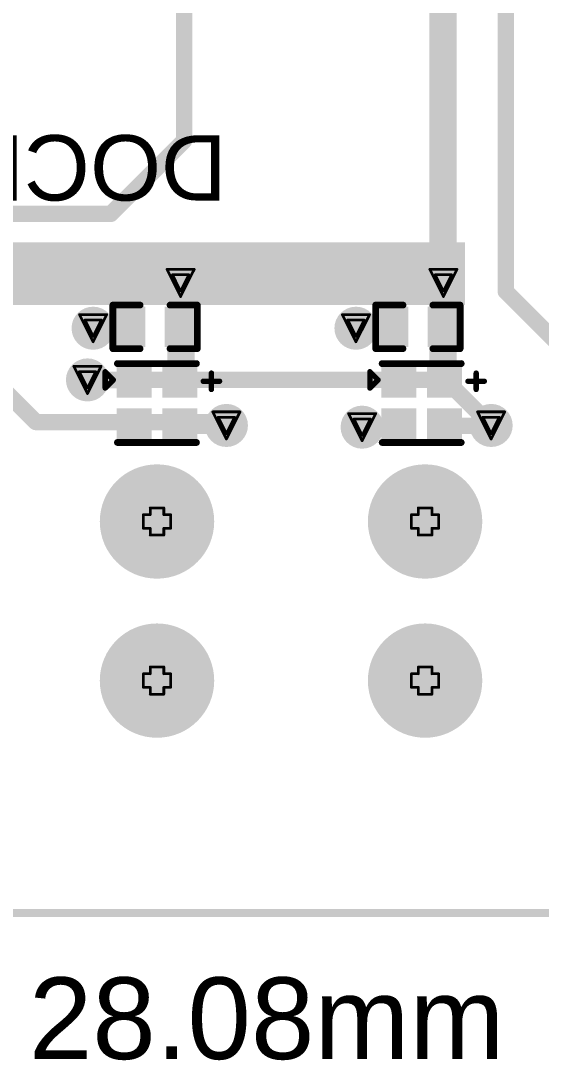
# Model space of a CAD drawing. Header units: inches. Extents: x -3 to 5381, y -57 to 5355.
# Drawn here: x 13.79 to 23.5, y -54.15 to -34.75 of the extents above; entities that cross this region are included whole.
import ezdxf

# ---------------------------------------------------------------- set-up
doc = ezdxf.new("R2010")
doc.units = ezdxf.units.IN
for name, color, linetype in [('Board_Outline', 216, 'Continuous'), ('Bottom Layer', 5, 'Continuous'), ('Bottom Overlay', 54, 'Continuous'), ('Bottom Solder', 6, 'Continuous'), ('Dimension', 6, 'Continuous'), ('Drill Drawing', 1, 'Continuous'), ('Multi-Layer', 9, 'Continuous'), ('Pad Holes', 156, 'Continuous'), ('Top Layer', 1, 'Continuous'), ('Top Overlay', 2, 'Continuous'), ('Top Paste', 8, 'Continuous'), ('Top Solder', 216, 'Continuous'), ('Via Holes', 16, 'Continuous')]:
    doc.layers.add(name, color=color, linetype=linetype)
doc.styles.add('Arial', font='', dxfattribs={"height": 0.2})
doc.styles.get('Arial').set_extended_font_data('Arial')

msp = doc.modelspace()

# ---------------------------------------------------------------- hatches: boundary and pattern name
at = {"layer": 'Bottom Layer'}
msp.add_hatch(color=5, dxfattribs=at).paths.add_polyline_path([(6.477, -40.056), (22.073, -40.056), (22.073, -38.887), (6.477, -38.887)])
h = msp.add_hatch(color=5, dxfattribs=at)
edge = h.paths.add_edge_path()
edge.add_arc((16.77, -39.643), 0.3, 0, 360)
h = msp.add_hatch(color=5, dxfattribs=at)
edge = h.paths.add_edge_path()
edge.add_arc((21.672, -39.643), 0.3, 0, 360)
h = msp.add_hatch(color=5, dxfattribs=at)
edge = h.paths.add_edge_path()
edge.add_arc((15.138, -40.488), 0.3, 0, 360)
h = msp.add_hatch(color=5, dxfattribs=at)
edge = h.paths.add_edge_path()
edge.add_arc((20.041, -40.488), 0.3, 0, 360)
h = msp.add_hatch(color=5, dxfattribs=at)
edge = h.paths.add_edge_path()
edge.add_arc((15.033, -41.453), 0.3, 0, 360)
h = msp.add_hatch(color=5, dxfattribs=at)
edge = h.paths.add_edge_path()
edge.add_arc((17.624, -42.303), 0.3, 0, 360)
h = msp.add_hatch(color=5, dxfattribs=at)
edge = h.paths.add_edge_path()
edge.add_arc((20.156, -42.335), 0.3, 0, 360)
h = msp.add_hatch(color=5, dxfattribs=at)
edge = h.paths.add_edge_path()
edge.add_arc((22.562, -42.303), 0.3, 0, 360)
h = msp.add_hatch(color=5, dxfattribs=at)
edge = h.paths.add_edge_path()
edge.add_arc((16.33, -44.096), 0.965, 0, 360)
h = msp.add_hatch(color=5, dxfattribs=at)
edge = h.paths.add_edge_path()
edge.add_arc((21.33, -44.096), 0.965, 0, 360)
h = msp.add_hatch(color=5, dxfattribs=at)
edge = h.paths.add_edge_path()
edge.add_arc((16.33, -47.066), 0.965, 0, 360)
h = msp.add_hatch(color=5, dxfattribs=at)
edge = h.paths.add_edge_path()
edge.add_arc((21.33, -47.066), 0.965, 0, 360)
at = {"layer": 'Bottom Solder'}
h = msp.add_hatch(color=6, dxfattribs=at)
edge = h.paths.add_edge_path()
edge.add_arc((16.77, -39.643), 0.402, 0, 360)
h = msp.add_hatch(color=6, dxfattribs=at)
edge = h.paths.add_edge_path()
edge.add_arc((21.672, -39.643), 0.402, 0, 360)
h = msp.add_hatch(color=6, dxfattribs=at)
edge = h.paths.add_edge_path()
edge.add_arc((15.138, -40.488), 0.402, 0, 360)
h = msp.add_hatch(color=6, dxfattribs=at)
edge = h.paths.add_edge_path()
edge.add_arc((20.041, -40.488), 0.402, 0, 360)
h = msp.add_hatch(color=6, dxfattribs=at)
edge = h.paths.add_edge_path()
edge.add_arc((15.033, -41.453), 0.402, 0, 360)
h = msp.add_hatch(color=6, dxfattribs=at)
edge = h.paths.add_edge_path()
edge.add_arc((17.624, -42.303), 0.402, 0, 360)
h = msp.add_hatch(color=6, dxfattribs=at)
edge = h.paths.add_edge_path()
edge.add_arc((22.562, -42.303), 0.402, 0, 360)
h = msp.add_hatch(color=6, dxfattribs=at)
edge = h.paths.add_edge_path()
edge.add_arc((20.156, -42.335), 0.402, 0, 360)
h = msp.add_hatch(color=6, dxfattribs=at)
edge = h.paths.add_edge_path()
edge.add_arc((16.33, -44.096), 1.067, 0, 360)
h = msp.add_hatch(color=6, dxfattribs=at)
edge = h.paths.add_edge_path()
edge.add_arc((21.33, -44.096), 1.067, 0, 360)
h = msp.add_hatch(color=6, dxfattribs=at)
edge = h.paths.add_edge_path()
edge.add_arc((16.33, -47.066), 1.067, 0, 360)
h = msp.add_hatch(color=6, dxfattribs=at)
edge = h.paths.add_edge_path()
edge.add_arc((21.33, -47.066), 1.067, 0, 360)
at = {"layer": 'Multi-Layer'}
h = msp.add_hatch(color=9, dxfattribs=at)
edge = h.paths.add_edge_path()
edge.add_arc((16.33, -44.096), 0.965, 0, 360)
h = msp.add_hatch(color=9, dxfattribs=at)
edge = h.paths.add_edge_path()
edge.add_arc((21.33, -44.096), 0.965, 0, 360)
h = msp.add_hatch(color=9, dxfattribs=at)
edge = h.paths.add_edge_path()
edge.add_arc((16.33, -47.066), 0.965, 0, 360)
h = msp.add_hatch(color=9, dxfattribs=at)
edge = h.paths.add_edge_path()
edge.add_arc((21.33, -47.066), 0.965, 0, 360)
at = {"layer": 'Pad Holes'}
h = msp.add_hatch(color=7, dxfattribs=at)
edge = h.paths.add_edge_path()
edge.add_arc((16.33, -44.096), 0.965, 0, 360)
h = msp.add_hatch(color=7, dxfattribs=at)
edge = h.paths.add_edge_path()
edge.add_arc((21.33, -44.096), 0.965, 0, 360)
h = msp.add_hatch(color=7, dxfattribs=at)
edge = h.paths.add_edge_path()
edge.add_arc((16.33, -47.066), 0.965, 0, 360)
h = msp.add_hatch(color=7, dxfattribs=at)
edge = h.paths.add_edge_path()
edge.add_arc((21.33, -47.066), 0.965, 0, 360)
at = {"layer": 'Top Layer'}
h = msp.add_hatch(color=1, dxfattribs=at)
edge = h.paths.add_edge_path()
edge.add_arc((16.77, -39.643), 0.3, 0, 360)
h = msp.add_hatch(color=1, dxfattribs=at)
edge = h.paths.add_edge_path()
edge.add_arc((21.672, -39.643), 0.3, 0, 360)
for points in [[(16.523, -41.681), (17.031, -41.681), (17.031, -39.497), (16.523, -39.497)], [(16.053, -40.145), (16.053, -40.78), (15.596, -40.78), (15.596, -40.145)], [(16.993, -40.145), (16.993, -40.78), (16.535, -40.78), (16.535, -40.145)], [(20.955, -40.145), (20.955, -40.78), (20.498, -40.78), (20.498, -40.145)], [(21.895, -40.145), (21.895, -40.78), (21.438, -40.78), (21.438, -40.145)], [(15.678, -41.235), (16.128, -41.235), (16.128, -41.685), (15.678, -41.685)], [(16.528, -41.235), (16.978, -41.235), (16.978, -41.685), (16.528, -41.685)], [(20.617, -41.235), (21.067, -41.235), (21.067, -41.685), (20.617, -41.685)], [(21.412, -41.758), (21.92, -41.758), (21.92, -41.25), (21.412, -41.25)], [(21.467, -41.235), (21.917, -41.235), (21.917, -41.685), (21.467, -41.685)], [(16.128, -42.085), (16.128, -42.535), (15.678, -42.535), (15.678, -42.085)], [(16.978, -42.085), (16.978, -42.535), (16.528, -42.535), (16.528, -42.085)], [(21.067, -42.085), (21.067, -42.535), (20.617, -42.535), (20.617, -42.085)], [(21.917, -42.085), (21.917, -42.535), (21.467, -42.535), (21.467, -42.085)]]:
    msp.add_hatch(color=1, dxfattribs=at).paths.add_polyline_path(points)
h = msp.add_hatch(color=1, dxfattribs=at)
edge = h.paths.add_edge_path()
edge.add_arc((15.138, -40.488), 0.3, 0, 360)
h = msp.add_hatch(color=1, dxfattribs=at)
edge = h.paths.add_edge_path()
edge.add_arc((20.041, -40.488), 0.3, 0, 360)
h = msp.add_hatch(color=1, dxfattribs=at)
edge = h.paths.add_edge_path()
edge.add_arc((15.033, -41.453), 0.3, 0, 360)
h = msp.add_hatch(color=1, dxfattribs=at)
edge = h.paths.add_edge_path()
edge.add_arc((17.624, -42.303), 0.3, 0, 360)
h = msp.add_hatch(color=1, dxfattribs=at)
edge = h.paths.add_edge_path()
edge.add_arc((20.156, -42.335), 0.3, 0, 360)
h = msp.add_hatch(color=1, dxfattribs=at)
edge = h.paths.add_edge_path()
edge.add_arc((22.562, -42.303), 0.3, 0, 360)
h = msp.add_hatch(color=1, dxfattribs=at)
edge = h.paths.add_edge_path()
edge.add_arc((16.33, -44.096), 0.965, 0, 360)
h = msp.add_hatch(color=1, dxfattribs=at)
edge = h.paths.add_edge_path()
edge.add_arc((21.33, -44.096), 0.965, 0, 360)
h = msp.add_hatch(color=1, dxfattribs=at)
edge = h.paths.add_edge_path()
edge.add_arc((16.33, -47.066), 0.965, 0, 360)
h = msp.add_hatch(color=1, dxfattribs=at)
edge = h.paths.add_edge_path()
edge.add_arc((21.33, -47.066), 0.965, 0, 360)
at = {"layer": 'Top Paste'}
for points in [[(16.053, -40.145), (16.053, -40.78), (15.596, -40.78), (15.596, -40.145)], [(16.993, -40.145), (16.993, -40.78), (16.535, -40.78), (16.535, -40.145)], [(20.955, -40.145), (20.955, -40.78), (20.498, -40.78), (20.498, -40.145)], [(21.895, -40.145), (21.895, -40.78), (21.438, -40.78), (21.438, -40.145)], [(15.678, -41.235), (16.128, -41.235), (16.128, -41.685), (15.678, -41.685)], [(16.528, -41.235), (16.978, -41.235), (16.978, -41.685), (16.528, -41.685)], [(20.617, -41.235), (21.067, -41.235), (21.067, -41.685), (20.617, -41.685)], [(21.467, -41.235), (21.917, -41.235), (21.917, -41.685), (21.467, -41.685)], [(16.128, -42.085), (16.128, -42.535), (15.678, -42.535), (15.678, -42.085)], [(16.978, -42.085), (16.978, -42.535), (16.528, -42.535), (16.528, -42.085)], [(21.067, -42.085), (21.067, -42.535), (20.617, -42.535), (20.617, -42.085)], [(21.917, -42.085), (21.917, -42.535), (21.467, -42.535), (21.467, -42.085)]]:
    msp.add_hatch(color=8, dxfattribs=at).paths.add_polyline_path(points)
at = {"layer": 'Top Solder'}
h = msp.add_hatch(color=216, dxfattribs=at)
edge = h.paths.add_edge_path()
edge.add_arc((16.77, -39.643), 0.402, 0, 360)
h = msp.add_hatch(color=216, dxfattribs=at)
edge = h.paths.add_edge_path()
edge.add_arc((21.672, -39.643), 0.402, 0, 360)
h = msp.add_hatch(color=216, dxfattribs=at)
edge = h.paths.add_edge_path()
edge.add_arc((15.138, -40.488), 0.402, 0, 360)
for points in [[(16.113, -40.085), (16.113, -40.84), (15.536, -40.84), (15.536, -40.085)], [(17.053, -40.085), (17.053, -40.84), (16.475, -40.84), (16.475, -40.085)], [(21.015, -40.085), (21.015, -40.84), (20.438, -40.84), (20.438, -40.085)], [(21.955, -40.085), (21.955, -40.84), (21.378, -40.84), (21.378, -40.085)], [(15.577, -41.133), (16.23, -41.133), (16.23, -41.786), (15.577, -41.786)], [(16.427, -41.133), (17.08, -41.133), (17.08, -41.786), (16.427, -41.786)], [(20.515, -41.133), (21.168, -41.133), (21.168, -41.786), (20.515, -41.786)], [(21.365, -41.133), (22.018, -41.133), (22.018, -41.786), (21.365, -41.786)], [(16.23, -41.983), (16.23, -42.636), (15.577, -42.636), (15.577, -41.983)], [(17.08, -41.983), (17.08, -42.636), (16.427, -42.636), (16.427, -41.983)], [(21.168, -41.983), (21.168, -42.636), (20.515, -42.636), (20.515, -41.983)], [(22.018, -41.983), (22.018, -42.636), (21.365, -42.636), (21.365, -41.983)]]:
    msp.add_hatch(color=216, dxfattribs=at).paths.add_polyline_path(points)
h = msp.add_hatch(color=216, dxfattribs=at)
edge = h.paths.add_edge_path()
edge.add_arc((20.041, -40.488), 0.402, 0, 360)
h = msp.add_hatch(color=216, dxfattribs=at)
edge = h.paths.add_edge_path()
edge.add_arc((15.033, -41.453), 0.402, 0, 360)
h = msp.add_hatch(color=216, dxfattribs=at)
edge = h.paths.add_edge_path()
edge.add_arc((17.624, -42.303), 0.402, 0, 360)
h = msp.add_hatch(color=216, dxfattribs=at)
edge = h.paths.add_edge_path()
edge.add_arc((22.562, -42.303), 0.402, 0, 360)
h = msp.add_hatch(color=216, dxfattribs=at)
edge = h.paths.add_edge_path()
edge.add_arc((20.156, -42.335), 0.402, 0, 360)
h = msp.add_hatch(color=216, dxfattribs=at)
edge = h.paths.add_edge_path()
edge.add_arc((16.33, -44.096), 1.067, 0, 360)
h = msp.add_hatch(color=216, dxfattribs=at)
edge = h.paths.add_edge_path()
edge.add_arc((21.33, -44.096), 1.067, 0, 360)
h = msp.add_hatch(color=216, dxfattribs=at)
edge = h.paths.add_edge_path()
edge.add_arc((16.33, -47.066), 1.067, 0, 360)
h = msp.add_hatch(color=216, dxfattribs=at)
edge = h.paths.add_edge_path()
edge.add_arc((21.33, -47.066), 1.067, 0, 360)
at = {"layer": 'Via Holes'}
h = msp.add_hatch(color=7, dxfattribs=at)
edge = h.paths.add_edge_path()
edge.add_arc((16.77, -39.643), 0.15, 0, 360)
h = msp.add_hatch(color=7, dxfattribs=at)
edge = h.paths.add_edge_path()
edge.add_arc((21.672, -39.643), 0.15, 0, 360)
h = msp.add_hatch(color=7, dxfattribs=at)
edge = h.paths.add_edge_path()
edge.add_arc((15.138, -40.488), 0.15, 0, 360)
h = msp.add_hatch(color=7, dxfattribs=at)
edge = h.paths.add_edge_path()
edge.add_arc((20.041, -40.488), 0.15, 0, 360)
h = msp.add_hatch(color=7, dxfattribs=at)
edge = h.paths.add_edge_path()
edge.add_arc((15.033, -41.453), 0.15, 0, 360)
h = msp.add_hatch(color=7, dxfattribs=at)
edge = h.paths.add_edge_path()
edge.add_arc((17.624, -42.303), 0.15, 0, 360)
h = msp.add_hatch(color=7, dxfattribs=at)
edge = h.paths.add_edge_path()
edge.add_arc((20.156, -42.335), 0.15, 0, 360)
h = msp.add_hatch(color=7, dxfattribs=at)
edge = h.paths.add_edge_path()
edge.add_arc((22.562, -42.303), 0.15, 0, 360)

# ---------------------------------------------------------------- linework, layer by layer
at = {"layer": 'Board_Outline', "const_width": 0.152}
msp.add_lwpolyline([(7.307, -51.406), (31.354, -51.406)], dxfattribs=at)
at = {"layer": 'Bottom Layer', "const_width": 0.305}
for points in [[(13.284, -41.453), (14.072, -42.24)], [(15.033, -41.453), (21.712, -41.453)], [(21.712, -41.453), (22.562, -42.303)], [(14.072, -42.24), (17.561, -42.24)], [(17.561, -42.24), (17.624, -42.303)]]:
    msp.add_lwpolyline(points, dxfattribs=at)
at = {"layer": 'Bottom Layer', "const_width": 0.152}
for points in [[(14.957, -41.453, 1), (15.109, -41.453, 1)], [(21.636, -41.453, 1), (21.788, -41.453, 1)], [(21.636, -41.453, 1), (21.788, -41.453, 1)], [(13.995, -42.24, 1), (14.148, -42.24, 1)], [(13.995, -42.24, 1), (14.148, -42.24, 1)], [(17.485, -42.24, 1), (17.637, -42.24, 1)], [(17.485, -42.24, 1), (17.637, -42.24, 1)], [(17.547, -42.303, 1), (17.7, -42.303, 1)], [(22.486, -42.303, 1), (22.638, -42.303, 1)]]:
    msp.add_lwpolyline(points, format="xyb", close=True, dxfattribs=at)
at = {"layer": 'Drill Drawing', "const_width": 0.0508}
for points in [[(16.516, -39.389), (17.024, -39.389)], [(16.516, -39.389), (16.77, -39.897)], [(16.77, -39.897), (17.024, -39.389)], [(21.418, -39.389), (21.926, -39.389)], [(21.418, -39.389), (21.672, -39.897)], [(21.672, -39.897), (21.926, -39.389)], [(16.618, -39.49), (16.922, -39.49)], [(16.618, -39.49), (16.77, -39.795)], [(16.77, -39.795), (16.922, -39.49)], [(21.52, -39.49), (21.825, -39.49)], [(21.52, -39.49), (21.672, -39.795)], [(21.672, -39.795), (21.825, -39.49)], [(14.884, -40.234), (15.392, -40.234)], [(14.884, -40.234), (15.138, -40.742)], [(14.986, -40.335), (15.291, -40.335)], [(14.986, -40.335), (15.138, -40.64)], [(15.138, -40.742), (15.392, -40.234)], [(15.138, -40.64), (15.291, -40.335)], [(19.787, -40.234), (20.295, -40.234)], [(19.787, -40.234), (20.041, -40.742)], [(19.888, -40.335), (20.193, -40.335)], [(19.888, -40.335), (20.041, -40.64)], [(20.041, -40.742), (20.295, -40.234)], [(20.041, -40.64), (20.193, -40.335)], [(14.779, -41.199), (15.287, -41.199)], [(14.779, -41.199), (15.033, -41.707)], [(14.88, -41.3), (15.185, -41.3)], [(14.88, -41.3), (15.033, -41.605)], [(15.033, -41.707), (15.287, -41.199)], [(15.033, -41.605), (15.185, -41.3)], [(17.37, -42.049), (17.878, -42.049)], [(17.37, -42.049), (17.624, -42.557)], [(17.624, -42.557), (17.878, -42.049)], [(19.902, -42.081), (20.41, -42.081)], [(19.902, -42.081), (20.156, -42.589)], [(20.156, -42.589), (20.41, -42.081)], [(22.308, -42.049), (22.816, -42.049)], [(22.308, -42.049), (22.562, -42.557)], [(22.562, -42.557), (22.816, -42.049)], [(17.471, -42.15), (17.776, -42.15)], [(17.471, -42.15), (17.624, -42.455)], [(17.624, -42.455), (17.776, -42.15)], [(20.003, -42.183), (20.308, -42.183)], [(20.003, -42.183), (20.156, -42.487)], [(20.156, -42.487), (20.308, -42.183)], [(22.41, -42.15), (22.714, -42.15)], [(22.41, -42.15), (22.562, -42.455)], [(22.562, -42.455), (22.714, -42.15)], [(16.203, -43.969), (16.203, -43.842)], [(16.203, -43.842), (16.457, -43.842)], [(16.457, -43.969), (16.457, -43.842)], [(21.203, -43.969), (21.203, -43.842)], [(21.203, -43.842), (21.457, -43.842)], [(21.457, -43.969), (21.457, -43.842)], [(16.076, -44.223), (16.076, -43.969)], [(16.076, -43.969), (16.203, -43.969)], [(16.457, -43.969), (16.584, -43.969)], [(16.584, -44.223), (16.584, -43.969)], [(21.076, -44.223), (21.076, -43.969)], [(21.076, -43.969), (21.203, -43.969)], [(21.457, -43.969), (21.584, -43.969)], [(21.584, -44.223), (21.584, -43.969)], [(16.076, -44.223), (16.203, -44.223)], [(16.203, -44.35), (16.203, -44.223)], [(16.457, -44.223), (16.584, -44.223)], [(16.457, -44.35), (16.457, -44.223)], [(21.076, -44.223), (21.203, -44.223)], [(21.203, -44.35), (21.203, -44.223)], [(21.457, -44.223), (21.584, -44.223)], [(21.457, -44.35), (21.457, -44.223)], [(16.203, -44.35), (16.457, -44.35)], [(21.203, -44.35), (21.457, -44.35)], [(16.076, -47.193), (16.076, -46.939)], [(16.076, -46.939), (16.203, -46.939)], [(16.203, -46.939), (16.203, -46.812)], [(16.203, -46.812), (16.457, -46.812)], [(16.457, -46.939), (16.457, -46.812)], [(16.457, -46.939), (16.584, -46.939)], [(16.584, -47.193), (16.584, -46.939)], [(21.076, -47.193), (21.076, -46.939)], [(21.076, -46.939), (21.203, -46.939)], [(21.203, -46.939), (21.203, -46.812)], [(21.203, -46.812), (21.457, -46.812)], [(21.457, -46.939), (21.457, -46.812)], [(21.457, -46.939), (21.584, -46.939)], [(21.584, -47.193), (21.584, -46.939)], [(16.076, -47.193), (16.203, -47.193)], [(16.203, -47.32), (16.203, -47.193)], [(16.203, -47.32), (16.457, -47.32)], [(16.457, -47.193), (16.584, -47.193)], [(16.457, -47.32), (16.457, -47.193)], [(21.076, -47.193), (21.203, -47.193)], [(21.203, -47.32), (21.203, -47.193)], [(21.203, -47.32), (21.457, -47.32)], [(21.457, -47.193), (21.584, -47.193)], [(21.457, -47.32), (21.457, -47.193)]]:
    msp.add_lwpolyline(points, dxfattribs=at)
at = {"layer": 'Drill Drawing', "const_width": 0.0254}
for points in [[(16.503, -39.389, 1), (16.529, -39.389, 1)], [(16.503, -39.389, 1), (16.529, -39.389, 1)], [(17.011, -39.389, 1), (17.037, -39.389, 1)], [(17.011, -39.389, 1), (17.037, -39.389, 1)], [(21.405, -39.389, 1), (21.431, -39.389, 1)], [(21.405, -39.389, 1), (21.431, -39.389, 1)], [(21.913, -39.389, 1), (21.939, -39.389, 1)], [(21.913, -39.389, 1), (21.939, -39.389, 1)], [(16.605, -39.49, 1), (16.63, -39.49, 1)], [(16.605, -39.49, 1), (16.63, -39.49, 1)], [(16.91, -39.49, 1), (16.935, -39.49, 1)], [(16.91, -39.49, 1), (16.935, -39.49, 1)], [(21.507, -39.49, 1), (21.532, -39.49, 1)], [(21.507, -39.49, 1), (21.532, -39.49, 1)], [(21.812, -39.49, 1), (21.837, -39.49, 1)], [(21.812, -39.49, 1), (21.837, -39.49, 1)], [(16.757, -39.795, 1), (16.783, -39.795, 1)], [(16.757, -39.795, 1), (16.783, -39.795, 1)], [(21.659, -39.795, 1), (21.685, -39.795, 1)], [(21.659, -39.795, 1), (21.685, -39.795, 1)], [(16.757, -39.897, 1), (16.783, -39.897, 1)], [(16.757, -39.897, 1), (16.783, -39.897, 1)], [(21.659, -39.897, 1), (21.685, -39.897, 1)], [(21.659, -39.897, 1), (21.685, -39.897, 1)], [(14.872, -40.234, 1), (14.897, -40.234, 1)], [(14.872, -40.234, 1), (14.897, -40.234, 1)], [(14.973, -40.335, 1), (14.999, -40.335, 1)], [(14.973, -40.335, 1), (14.999, -40.335, 1)], [(15.278, -40.335, 1), (15.303, -40.335, 1)], [(15.278, -40.335, 1), (15.303, -40.335, 1)], [(15.38, -40.234, 1), (15.405, -40.234, 1)], [(15.38, -40.234, 1), (15.405, -40.234, 1)], [(19.774, -40.234, 1), (19.799, -40.234, 1)], [(19.774, -40.234, 1), (19.799, -40.234, 1)], [(19.875, -40.335, 1), (19.901, -40.335, 1)], [(19.875, -40.335, 1), (19.901, -40.335, 1)], [(20.18, -40.335, 1), (20.206, -40.335, 1)], [(20.18, -40.335, 1), (20.206, -40.335, 1)], [(20.282, -40.234, 1), (20.307, -40.234, 1)], [(20.282, -40.234, 1), (20.307, -40.234, 1)], [(15.126, -40.64, 1), (15.151, -40.64, 1)], [(15.126, -40.64, 1), (15.151, -40.64, 1)], [(15.126, -40.742, 1), (15.151, -40.742, 1)], [(15.126, -40.742, 1), (15.151, -40.742, 1)], [(20.028, -40.64, 1), (20.053, -40.64, 1)], [(20.028, -40.64, 1), (20.053, -40.64, 1)], [(20.028, -40.742, 1), (20.053, -40.742, 1)], [(20.028, -40.742, 1), (20.053, -40.742, 1)], [(14.766, -41.199, 1), (14.792, -41.199, 1)], [(14.766, -41.199, 1), (14.792, -41.199, 1)], [(14.868, -41.3, 1), (14.893, -41.3, 1)], [(14.868, -41.3, 1), (14.893, -41.3, 1)], [(15.173, -41.3, 1), (15.198, -41.3, 1)], [(15.173, -41.3, 1), (15.198, -41.3, 1)], [(15.274, -41.199, 1), (15.3, -41.199, 1)], [(15.274, -41.199, 1), (15.3, -41.199, 1)], [(15.02, -41.605, 1), (15.046, -41.605, 1)], [(15.02, -41.605, 1), (15.046, -41.605, 1)], [(15.02, -41.707, 1), (15.046, -41.707, 1)], [(15.02, -41.707, 1), (15.046, -41.707, 1)], [(17.357, -42.049, 1), (17.382, -42.049, 1)], [(17.357, -42.049, 1), (17.382, -42.049, 1)], [(17.865, -42.049, 1), (17.89, -42.049, 1)], [(17.865, -42.049, 1), (17.89, -42.049, 1)], [(19.889, -42.081, 1), (19.914, -42.081, 1)], [(19.889, -42.081, 1), (19.914, -42.081, 1)], [(20.397, -42.081, 1), (20.422, -42.081, 1)], [(20.397, -42.081, 1), (20.422, -42.081, 1)], [(22.295, -42.049, 1), (22.321, -42.049, 1)], [(22.295, -42.049, 1), (22.321, -42.049, 1)], [(22.803, -42.049, 1), (22.829, -42.049, 1)], [(22.803, -42.049, 1), (22.829, -42.049, 1)], [(17.459, -42.15, 1), (17.484, -42.15, 1)], [(17.459, -42.15, 1), (17.484, -42.15, 1)], [(17.763, -42.15, 1), (17.789, -42.15, 1)], [(17.763, -42.15, 1), (17.789, -42.15, 1)], [(19.991, -42.183, 1), (20.016, -42.183, 1)], [(19.991, -42.183, 1), (20.016, -42.183, 1)], [(20.295, -42.183, 1), (20.321, -42.183, 1)], [(20.295, -42.183, 1), (20.321, -42.183, 1)], [(22.397, -42.15, 1), (22.422, -42.15, 1)], [(22.397, -42.15, 1), (22.422, -42.15, 1)], [(22.702, -42.15, 1), (22.727, -42.15, 1)], [(22.702, -42.15, 1), (22.727, -42.15, 1)], [(17.611, -42.455, 1), (17.636, -42.455, 1)], [(17.611, -42.455, 1), (17.636, -42.455, 1)], [(20.143, -42.487, 1), (20.168, -42.487, 1)], [(20.143, -42.487, 1), (20.168, -42.487, 1)], [(22.549, -42.455, 1), (22.575, -42.455, 1)], [(22.549, -42.455, 1), (22.575, -42.455, 1)], [(17.611, -42.557, 1), (17.636, -42.557, 1)], [(17.611, -42.557, 1), (17.636, -42.557, 1)], [(20.143, -42.589, 1), (20.168, -42.589, 1)], [(20.143, -42.589, 1), (20.168, -42.589, 1)], [(22.549, -42.557, 1), (22.575, -42.557, 1)], [(22.549, -42.557, 1), (22.575, -42.557, 1)], [(16.19, -43.842, 1), (16.216, -43.842, 1)], [(16.19, -43.842, 1), (16.216, -43.842, 1)], [(16.444, -43.842, 1), (16.47, -43.842, 1)], [(16.444, -43.842, 1), (16.47, -43.842, 1)], [(21.19, -43.842, 1), (21.216, -43.842, 1)], [(21.19, -43.842, 1), (21.216, -43.842, 1)], [(21.444, -43.842, 1), (21.47, -43.842, 1)], [(21.444, -43.842, 1), (21.47, -43.842, 1)], [(16.063, -43.969, 1), (16.089, -43.969, 1)], [(16.063, -43.969, 1), (16.089, -43.969, 1)], [(16.19, -43.969, 1), (16.216, -43.969, 1)], [(16.19, -43.969, 1), (16.216, -43.969, 1)], [(16.444, -43.969, 1), (16.47, -43.969, 1)], [(16.444, -43.969, 1), (16.47, -43.969, 1)], [(16.571, -43.969, 1), (16.597, -43.969, 1)], [(16.571, -43.969, 1), (16.597, -43.969, 1)], [(21.063, -43.969, 1), (21.089, -43.969, 1)], [(21.063, -43.969, 1), (21.089, -43.969, 1)], [(21.19, -43.969, 1), (21.216, -43.969, 1)], [(21.19, -43.969, 1), (21.216, -43.969, 1)], [(21.444, -43.969, 1), (21.47, -43.969, 1)], [(21.444, -43.969, 1), (21.47, -43.969, 1)], [(21.571, -43.969, 1), (21.597, -43.969, 1)], [(21.571, -43.969, 1), (21.597, -43.969, 1)], [(16.063, -44.223, 1), (16.089, -44.223, 1)], [(16.063, -44.223, 1), (16.089, -44.223, 1)], [(16.19, -44.223, 1), (16.216, -44.223, 1)], [(16.19, -44.223, 1), (16.216, -44.223, 1)], [(16.444, -44.223, 1), (16.47, -44.223, 1)], [(16.444, -44.223, 1), (16.47, -44.223, 1)], [(16.571, -44.223, 1), (16.597, -44.223, 1)], [(16.571, -44.223, 1), (16.597, -44.223, 1)], [(21.063, -44.223, 1), (21.089, -44.223, 1)], [(21.063, -44.223, 1), (21.089, -44.223, 1)], [(21.19, -44.223, 1), (21.216, -44.223, 1)], [(21.19, -44.223, 1), (21.216, -44.223, 1)], [(21.444, -44.223, 1), (21.47, -44.223, 1)], [(21.444, -44.223, 1), (21.47, -44.223, 1)], [(21.571, -44.223, 1), (21.597, -44.223, 1)], [(21.571, -44.223, 1), (21.597, -44.223, 1)], [(16.19, -44.35, 1), (16.216, -44.35, 1)], [(16.19, -44.35, 1), (16.216, -44.35, 1)], [(16.444, -44.35, 1), (16.47, -44.35, 1)], [(16.444, -44.35, 1), (16.47, -44.35, 1)], [(21.19, -44.35, 1), (21.216, -44.35, 1)], [(21.19, -44.35, 1), (21.216, -44.35, 1)], [(21.444, -44.35, 1), (21.47, -44.35, 1)], [(21.444, -44.35, 1), (21.47, -44.35, 1)], [(16.063, -46.939, 1), (16.089, -46.939, 1)], [(16.063, -46.939, 1), (16.089, -46.939, 1)], [(16.19, -46.812, 1), (16.216, -46.812, 1)], [(16.19, -46.812, 1), (16.216, -46.812, 1)], [(16.19, -46.939, 1), (16.216, -46.939, 1)], [(16.19, -46.939, 1), (16.216, -46.939, 1)], [(16.444, -46.812, 1), (16.47, -46.812, 1)], [(16.444, -46.812, 1), (16.47, -46.812, 1)], [(16.444, -46.939, 1), (16.47, -46.939, 1)], [(16.444, -46.939, 1), (16.47, -46.939, 1)], [(16.571, -46.939, 1), (16.597, -46.939, 1)], [(16.571, -46.939, 1), (16.597, -46.939, 1)], [(21.063, -46.939, 1), (21.089, -46.939, 1)], [(21.063, -46.939, 1), (21.089, -46.939, 1)], [(21.19, -46.812, 1), (21.216, -46.812, 1)], [(21.19, -46.812, 1), (21.216, -46.812, 1)], [(21.19, -46.939, 1), (21.216, -46.939, 1)], [(21.19, -46.939, 1), (21.216, -46.939, 1)], [(21.444, -46.812, 1), (21.47, -46.812, 1)], [(21.444, -46.812, 1), (21.47, -46.812, 1)], [(21.444, -46.939, 1), (21.47, -46.939, 1)], [(21.444, -46.939, 1), (21.47, -46.939, 1)], [(21.571, -46.939, 1), (21.597, -46.939, 1)], [(21.571, -46.939, 1), (21.597, -46.939, 1)], [(16.063, -47.193, 1), (16.089, -47.193, 1)], [(16.063, -47.193, 1), (16.089, -47.193, 1)], [(16.19, -47.193, 1), (16.216, -47.193, 1)], [(16.19, -47.193, 1), (16.216, -47.193, 1)], [(16.19, -47.32, 1), (16.216, -47.32, 1)], [(16.19, -47.32, 1), (16.216, -47.32, 1)], [(16.444, -47.193, 1), (16.47, -47.193, 1)], [(16.444, -47.193, 1), (16.47, -47.193, 1)], [(16.444, -47.32, 1), (16.47, -47.32, 1)], [(16.444, -47.32, 1), (16.47, -47.32, 1)], [(16.571, -47.193, 1), (16.597, -47.193, 1)], [(16.571, -47.193, 1), (16.597, -47.193, 1)], [(21.063, -47.193, 1), (21.089, -47.193, 1)], [(21.063, -47.193, 1), (21.089, -47.193, 1)], [(21.19, -47.193, 1), (21.216, -47.193, 1)], [(21.19, -47.193, 1), (21.216, -47.193, 1)], [(21.19, -47.32, 1), (21.216, -47.32, 1)], [(21.19, -47.32, 1), (21.216, -47.32, 1)], [(21.444, -47.193, 1), (21.47, -47.193, 1)], [(21.444, -47.193, 1), (21.47, -47.193, 1)], [(21.444, -47.32, 1), (21.47, -47.32, 1)], [(21.444, -47.32, 1), (21.47, -47.32, 1)], [(21.571, -47.193, 1), (21.597, -47.193, 1)], [(21.571, -47.193, 1), (21.597, -47.193, 1)]]:
    msp.add_lwpolyline(points, format="xyb", close=True, dxfattribs=at)
at = {"layer": 'Top Layer'}
for points, const_width in [([(16.837, -35.005), (16.837, -15.883)], 0.305), ([(22.835, -39.802), (22.835, -24.663)], 0.305), ([(21.666, -40.462), (21.666, -25.044)], 0.508), ([(16.837, -36.986), (16.837, -35.005)], 0.305), ([(15.469, -38.354), (16.837, -36.986)], 0.305), ([(9.728, -38.354), (15.469, -38.354)], 0.305), ([(22.835, -39.802), (28.989, -45.956)], 0.305), ([(21.666, -41.46), (21.666, -40.462)], 0.508), ([(15.04, -41.46), (15.903, -41.46)], 0.305), ([(16.753, -42.31), (17.617, -42.31)], 0.305), ([(21.692, -42.31), (22.555, -42.31)], 0.305)]:
    msp.add_lwpolyline(points, dxfattribs=dict(at, const_width=const_width))
for points, const_width in [([(16.761, -35.005, 1), (16.913, -35.005, 1)], 0.152), ([(16.761, -35.005, 1), (16.913, -35.005, 1)], 0.152), ([(16.761, -36.986, 1), (16.913, -36.986, 1)], 0.152), ([(16.761, -36.986, 1), (16.913, -36.986, 1)], 0.152), ([(15.392, -38.354, 1), (15.545, -38.354, 1)], 0.152), ([(15.392, -38.354, 1), (15.545, -38.354, 1)], 0.152), ([(22.758, -39.802, 1), (22.911, -39.802, 1)], 0.152), ([(22.758, -39.802, 1), (22.911, -39.802, 1)], 0.152), ([(21.539, -40.462, 1), (21.793, -40.462, 1)], 0.254), ([(21.539, -40.462, 1), (21.793, -40.462, 1)], 0.254), ([(14.963, -41.46, 1), (15.116, -41.46, 1)], 0.152), ([(15.827, -41.46, 1), (15.979, -41.46, 1)], 0.152), ([(21.539, -41.46, 1), (21.793, -41.46, 1)], 0.254), ([(16.677, -42.31, 1), (16.829, -42.31, 1)], 0.152), ([(17.541, -42.31, 1), (17.693, -42.31, 1)], 0.152), ([(21.615, -42.31, 1), (21.768, -42.31, 1)], 0.152), ([(22.479, -42.31, 1), (22.631, -42.31, 1)], 0.152)]:
    msp.add_lwpolyline(points, format="xyb", close=True, dxfattribs=dict(at, const_width=const_width))
at = {"layer": 'Top Overlay'}
for points, const_width in [([(15.507, -40.869), (15.507, -40.056)], 0.127), ([(15.507, -40.056), (16.015, -40.056)], 0.127), ([(16.573, -40.056), (17.081, -40.056)], 0.127), ([(17.081, -40.869), (17.081, -40.056)], 0.127), ([(20.409, -40.869), (20.409, -40.056)], 0.127), ([(20.409, -40.056), (20.917, -40.056)], 0.127), ([(21.476, -40.056), (21.984, -40.056)], 0.127), ([(21.984, -40.869), (21.984, -40.056)], 0.127), ([(15.507, -40.869), (16.015, -40.869)], 0.127), ([(16.573, -40.869), (17.081, -40.869)], 0.127), ([(20.409, -40.869), (20.917, -40.869)], 0.127), ([(21.476, -40.869), (21.984, -40.869)], 0.127), ([(15.592, -41.148), (17.065, -41.148)], 0.127), ([(20.53, -41.148), (22.003, -41.148)], 0.127), ([(15.363, -41.3), (15.515, -41.453)], 0.1), ([(15.363, -41.605), (15.363, -41.3)], 0.1), ([(17.344, -41.631), (17.344, -41.326)], 0.1), ([(20.301, -41.3), (20.454, -41.453)], 0.1), ([(20.301, -41.605), (20.301, -41.3)], 0.1), ([(22.283, -41.631), (22.283, -41.326)], 0.1), ([(15.363, -41.605), (15.515, -41.453)], 0.1), ([(17.192, -41.478), (17.497, -41.478)], 0.1), ([(20.301, -41.605), (20.454, -41.453)], 0.1), ([(22.13, -41.478), (22.435, -41.478)], 0.1), ([(15.592, -42.621), (17.065, -42.621)], 0.127), ([(20.53, -42.621), (22.003, -42.621)], 0.127)]:
    msp.add_lwpolyline(points, dxfattribs=dict(at, const_width=const_width))
for points, const_width in [([(15.475, -40.056, 1), (15.538, -40.056, 1)], 0.0635), ([(15.475, -40.056, 1), (15.538, -40.056, 1)], 0.0635), ([(15.983, -40.056, 1), (16.046, -40.056, 1)], 0.0635), ([(16.542, -40.056, 1), (16.605, -40.056, 1)], 0.0635), ([(17.05, -40.056, 1), (17.113, -40.056, 1)], 0.0635), ([(17.05, -40.056, 1), (17.113, -40.056, 1)], 0.0635), ([(20.377, -40.056, 1), (20.441, -40.056, 1)], 0.0635), ([(20.377, -40.056, 1), (20.441, -40.056, 1)], 0.0635), ([(20.885, -40.056, 1), (20.949, -40.056, 1)], 0.0635), ([(21.444, -40.056, 1), (21.507, -40.056, 1)], 0.0635), ([(21.952, -40.056, 1), (22.015, -40.056, 1)], 0.0635), ([(21.952, -40.056, 1), (22.015, -40.056, 1)], 0.0635), ([(15.475, -40.869, 1), (15.538, -40.869, 1)], 0.0635), ([(15.475, -40.869, 1), (15.538, -40.869, 1)], 0.0635), ([(15.983, -40.869, 1), (16.046, -40.869, 1)], 0.0635), ([(16.542, -40.869, 1), (16.605, -40.869, 1)], 0.0635), ([(17.05, -40.869, 1), (17.113, -40.869, 1)], 0.0635), ([(17.05, -40.869, 1), (17.113, -40.869, 1)], 0.0635), ([(20.377, -40.869, 1), (20.441, -40.869, 1)], 0.0635), ([(20.377, -40.869, 1), (20.441, -40.869, 1)], 0.0635), ([(20.885, -40.869, 1), (20.949, -40.869, 1)], 0.0635), ([(21.444, -40.869, 1), (21.507, -40.869, 1)], 0.0635), ([(21.952, -40.869, 1), (22.015, -40.869, 1)], 0.0635), ([(21.952, -40.869, 1), (22.015, -40.869, 1)], 0.0635), ([(15.56, -41.148, 1), (15.623, -41.148, 1)], 0.0635), ([(17.033, -41.148, 1), (17.097, -41.148, 1)], 0.0635), ([(20.498, -41.148, 1), (20.562, -41.148, 1)], 0.0635), ([(21.971, -41.148, 1), (22.035, -41.148, 1)], 0.0635), ([(15.338, -41.3, 1), (15.388, -41.3, 1)], 0.05), ([(15.338, -41.3, 1), (15.388, -41.3, 1)], 0.05), ([(17.319, -41.326, 1), (17.369, -41.326, 1)], 0.05), ([(20.276, -41.3, 1), (20.326, -41.3, 1)], 0.05), ([(20.276, -41.3, 1), (20.326, -41.3, 1)], 0.05), ([(22.258, -41.326, 1), (22.308, -41.326, 1)], 0.05), ([(15.49, -41.453, 1), (15.54, -41.453, 1)], 0.05), ([(15.49, -41.453, 1), (15.54, -41.453, 1)], 0.05), ([(17.167, -41.478, 1), (17.217, -41.478, 1)], 0.05), ([(17.472, -41.478, 1), (17.522, -41.478, 1)], 0.05), ([(20.429, -41.453, 1), (20.479, -41.453, 1)], 0.05), ([(20.429, -41.453, 1), (20.479, -41.453, 1)], 0.05), ([(22.105, -41.478, 1), (22.155, -41.478, 1)], 0.05), ([(22.41, -41.478, 1), (22.46, -41.478, 1)], 0.05), ([(15.338, -41.605, 1), (15.388, -41.605, 1)], 0.05), ([(15.338, -41.605, 1), (15.388, -41.605, 1)], 0.05), ([(17.319, -41.631, 1), (17.369, -41.631, 1)], 0.05), ([(20.276, -41.605, 1), (20.326, -41.605, 1)], 0.05), ([(20.276, -41.605, 1), (20.326, -41.605, 1)], 0.05), ([(22.258, -41.631, 1), (22.308, -41.631, 1)], 0.05), ([(15.56, -42.621, 1), (15.623, -42.621, 1)], 0.0635), ([(17.033, -42.621, 1), (17.097, -42.621, 1)], 0.0635), ([(20.498, -42.621, 1), (20.562, -42.621, 1)], 0.0635), ([(21.971, -42.621, 1), (22.035, -42.621, 1)], 0.0635)]:
    msp.add_lwpolyline(points, format="xyb", close=True, dxfattribs=dict(at, const_width=const_width))

# ---------------------------------------------------------------- texts
at = {"layer": 'Bottom Overlay', "style": 'Arial', "text_generation_flag": 2}
msp.add_text('DOCK-COMM', height=1.2192, rotation=360, dxfattribs=at).set_placement((17.635, -38.104))
at = {"layer": 'Dimension', "style": 'Arial'}
msp.add_text('28.08mm', height=1.524, dxfattribs=at).set_placement((13.939, -54.131))

doc.saveas('drawing.dxf')
